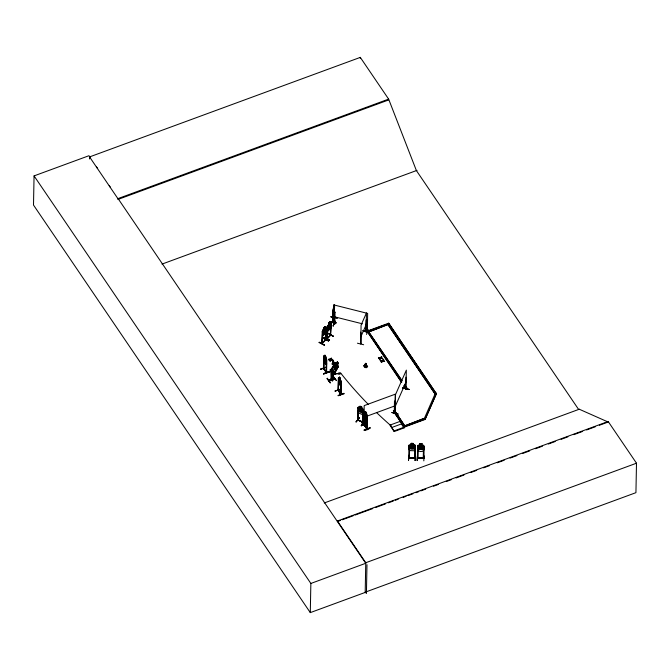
<?xml version="1.0" encoding="UTF-8"?>
<svg xmlns="http://www.w3.org/2000/svg" width="670" height="670" viewBox="0 0 670 670"><rect width="100%" height="100%" fill="white"/><g stroke="black" fill="none" stroke-linecap="round" stroke-linejoin="round"><path stroke-width="1" d="M90.115 157.425L88.951 155.716L34.061 175.9L33.5 205.054L310.294 612.615L365.192 592.431L365.761 562.733L337.429 521.009L608.167 421.489L636.5 463.205L635.931 492.668L365.2 592.188M89.52 158.966L89.562 156.914L360.301 57.386L388.634 99.11L416.397 170.59L578.629 409.462L579.265 409.228L608.159 422.033L608.167 421.489M89.562 156.914L117.895 198.63L117.878 199.476L388.617 99.956M310.294 612.615L310.855 583.453L34.061 175.9M319.305 342.194L324.573 345.092L319.096 342.412M320.595 369.346L326.424 367.194L320.603 369.17M322.287 342.739L321.843 343.141L322.438 343.375L322.463 331.541L321.851 343.593L322.438 342.898M322.044 343.266L322.069 343.693L325.838 339.858M322.379 331.072L322.136 343.626M323.149 338.317L328.635 340.997L323.367 338.099M324.9 326.608L325.453 330.678L323.627 333.652L323.015 333.141L323.066 330.461L323.635 327.881L324.95 326.633L323.635 327.881M326.349 364.807L326.541 359.07L323.87 355.778L323.761 368.877L323.434 368.508L323.886 356.7L323.945 368.734M323.635 368.81L323.644 367.889L323.727 368.827M323.937 355.753L324.104 361.549L323.861 359.606M323.736 374.002C341.725 367.462 311.399 378.282 329.414 371.44M323.978 368.776L323.97 368.266M324.925 328.074L324.849 326.692M326.324 371.766L326.583 372.662L326.809 360.008L324.942 355.234L324.908 356.675M324.942 355.234L324.883 356.792L324.288 355.753M325.436 333.3L325.587 340.192M325.126 355.812L325.695 357.144M325.561 340.184L325.788 332.957M325.519 340.201L325.88 328.091M326.064 331.198L326.123 327.278L325.821 339.908M325.712 356.666L326.324 359.288L326.382 372.738L326.257 372.177M327.102 327.086L326.834 338.794C335.477 329.406 328.342 338.266 327.421 338.576L327.63 326.843L327.102 327.086L327.63 326.843M326.508 360.56L326.349 372.688L323.459 368.492M330.729 322.446L327.32 326.298L327.128 338.827M327.37 330.628L326.843 338.3L327.27 337.94L327.396 338.559M327.421 326.307L327.705 331.131M327.337 378.282L327.01 378.642L330.285 382.872L327.303 378.299M328.141 333.518L333.409 336.415L328.35 333.3M328.652 324.54L328.627 323.074L329.883 321.801L330.444 325.88L328.61 328.853L328.007 328.342L328.627 323.074M328.451 340.963L323.35 338.09M329.573 321.533C334.983 324.213 341.038 322.823 329.565 321.567M328.627 380.2L334.447 378.064L328.476 380.217M329.816 323.334L329.841 321.893M329.556 340.059C324.322 339.204 320.461 334.405 329.54 340.092M329.397 371.389L329.556 371.867M331.064 322.538L330.478 335.452L330.427 328.501M330.436 335.444L331.047 323.392L330.519 323.644M330.611 334.958L330.871 323.292M331.047 326.391L331.164 322.505L330.653 322.479M331.725 371.599L331.215 371.783L331.407 379.48L331.566 373.182M331.29 379.429L331.315 371.75L331.441 379.429M332.806 321.315L332.655 322.27L333.928 317.153M331.625 376.8L331.658 374.723M333.007 310.126L332.647 322.161M333.585 310.788L334.02 304.641L333.116 309.691L332.873 322.303L333.199 309.666L334.372 305.051M331.901 380.476L332.772 380.594L331.901 380.476L332.06 372.939M332.538 372.947L332.102 373.056L332.211 380.786L332.697 380.602L332.898 373.249M332.111 380.778L332.102 373.056M333.191 326.055L335.184 321.215L333.158 325.804M332.295 380.828L332.404 373.491C336.851 374.882 324.783 364.22 333.677 374.714M333.551 313.376L333.995 305.244M332.446 376.029L332.689 372.947M333.853 306.567L334.271 305.135M333.995 306.073L334.02 318.091L333.936 311.207M333.995 313.694L334.02 317.789L332.622 321.734M333.962 311.893L334.079 306.106M334.171 317.136L334.163 317.563M333.149 376.389L336.424 380.61L333.191 376.138M334.154 323.836L334.573 305.101L367.646 313.418L367.353 332.178L366.741 331.625M334.313 323.677L334.908 323.392L334.229 323.25L334.69 324.02L334.163 323.409M334.372 323.258L334.774 323.987L335.067 312.17L334.439 312.187L335.067 312.17M334.816 378.801L328.97 380.937L334.833 378.826M337.245 318.049L330.854 316.801L337.312 317.781M338.342 389.848L338.342 390.761L338.467 378.584L338.04 390.375C338.409 388.449 339.087 393.499 341.181 394.521L341.39 381.892L338.869 377.637M338.174 395.442L343.995 393.324C338.283 396.406 334.087 396.489 344.137 393.759M338.308 390.71L338.451 377.662L338.878 377.704M339.464 378.676L339.522 377.118L338.978 381.096L340.343 384.287L340.854 383.851M339.707 377.696L340.276 379.027L340.293 378.55M337.429 521.009L337.42 521.562L340.36 520.481M340.368 380.007L340.486 378.55L339.456 377.143L340.486 378.55M340.67 393.759C334.523 385.92 342.697 394.22 340.611 394.203L340.904 381.171L340.46 379.982M340.896 394.571L341.089 382.444L340.963 394.622L338.048 389.957M360.284 58.24L360.301 57.386M356.097 422.041L359.455 417.67L356.105 421.798M362.813 421.866L358.349 420.031L363.224 422.603L357.78 420.082L358.115 407.327L357.721 420.057M358.626 408.507L358.006 408.415L358.626 408.507L358.341 420.333L357.822 420.123M358.467 419.763C357.931 421.137 358.953 419.286 357.847 419.487M360.787 332.957L360.736 343.878L360.72 332.144M360.854 343.685L360.795 343.425M361.733 408.507L362.637 409.404L362.587 412.084L361.649 412.812L359.932 412.033L359.036 410.467L359.087 407.787L360.016 407.728L359.983 406.221L361.817 407.05L361.792 408.482M366.172 331.675L362.922 330.57L369.178 332.203M366.934 423.432L361.247 425.576M361.716 407.117L361.691 408.549L362.972 409.135M361.767 424.587L365.359 420.609L361.691 424.587L365.066 420.224M358.073 407.368L358.768 407.109L363.617 409.831L363.316 422.594L362.688 422.343L362.872 421.732L363.349 422.36M363.701 365.803L365.401 365.041C361.498 365.15 365.946 369.748 367.587 366.741M362.972 410.677L362.772 422.41L363.09 410.534L363.592 410.76L363.09 410.534M363.952 412.544L364.581 412.502L363.952 412.544L363.668 424.227L364.405 424.185M360.795 343.651L361.071 325.109L366.482 312.882L366.055 331.868L365.962 324.213M364.581 425.132L364.53 413.105L364.078 424.906L364.622 425.182L364.581 412.151L364.405 425.274M365.803 331.809L366.013 326.047M370.041 427.787C368.299 430.885 357.546 431.354 370.058 427.837M366.13 319.917L365.761 331.75M364.212 430.165L370.058 427.996L364.237 429.972M364.606 425.199L364.078 424.37L367.227 429.06L367.445 416.405L364.865 412.176L365.527 413.189L365.585 411.64L366.549 413.063L366.967 415.685L367.026 429.135L367.152 416.966M367.018 320.201L367.579 320.344L367.018 320.201L366.775 332.069M366.23 364.781L367.637 366.666M366.658 332.01L366.766 331.407M365.209 426.472L362.219 421.907L365.209 426.472L361.909 422.234M388.139 324.841L435.048 393.918L436.178 393.499L388.692 323.2L367.034 331.156L401.657 382.52M367.21 428.993L367.026 428.222M368.726 331.952L388.131 324.456L368.726 331.952L401.615 380.376M367.386 416.43L367.018 421.296C363.266 414.655 362.847 413.331 367.085 421.271M366.976 564.659L366.423 593.57L365.418 592.104M380.233 358.115L378.642 358.241L378.416 357.671L380.426 357.83L381.49 356.541L381.724 357.127L380.878 358.14L382.712 358.592L380.686 358.425L379.63 359.698L379.396 359.103L380.233 358.115L378.416 357.671M379.63 359.698L379.396 359.103M382.143 360.929L380.552 361.063L380.334 360.485L382.335 360.653L383.408 359.354L383.642 359.949L382.788 360.963L384.63 361.406L382.595 361.247L381.54 362.512L381.305 361.926L382.143 360.929L380.334 360.485M378.416 357.914L380.426 357.83M380.686 358.425L382.712 358.592M380.878 358.14L381.733 356.884M381.724 357.127L381.49 356.541M381.54 362.512L381.305 361.926M380.326 360.728L382.335 360.653M382.495 358.257L380.878 357.897M382.595 361.247L384.63 361.406M382.788 360.963L383.642 359.706M383.642 359.949L383.408 359.354M384.404 361.08L382.796 360.72M436.178 393.499L388.692 323.2M404.094 427.234L400.124 421.38L390.258 425.006L390.25 425.668L394.22 431.522L404.085 427.896L404.169 426.773L394.337 412.293L395.467 411.874L405.3 426.723M394.337 412.084L393.382 410.442L396.447 414.956M394.278 413.172L394.463 401.338L394.982 401.137L394.429 413.172L394.287 412.745M394.22 431.522L390.258 425.006M394.68 412.804L394.831 412.569M394.982 401.137L394.831 413.022L394.178 412.988M405.861 389.245L406.347 370.125L395.526 394.571L395.149 413.365L395.409 412.469L394.94 413.206M395.392 412.971L395.568 401.238M395.467 411.874L404.722 425.869L424.127 418.382L404.722 425.877M398.114 414.135C393.014 412.343 386.665 411.589 398.131 414.077M400.107 422.05L400.124 421.38M405.568 389.278L405.995 377.16M404.563 384.337L407.486 389.019L406.355 389.438L404.018 385.618M406.003 388.826L409.027 389.303M408.566 460.265L408.834 455.248L408.516 460.29M408.75 457.593L415.124 457.577L415.241 458.23L415.392 445.466L414.722 444.93L409.739 444.754L408.968 445.282L408.893 449.143L409.604 450.592L414.621 450.776L415.316 449.319M409.378 458.012L409.328 457.367L408.725 457.995L408.968 445.232M409.445 458.02L409.613 446.187L409.018 446.329L409.613 446.187M411.12 444.805L411.146 443.364L413.29 443.448L413.256 444.88M411.187 444.905L411.221 443.414M413.181 444.981L413.214 443.49M414.579 457.577L414.655 458.255L414.822 446.371L415.408 446.396L414.822 446.371M415.174 460.34L415.383 455.483L415.492 460.575L415.132 460.315M417.268 460.399L417.494 455.742M417.661 445.542L417.586 449.453L418.298 450.902C423.356 453.247 425.994 448.984 423.406 445.248L418.432 445.064L417.661 445.6L417.435 458.33L417.569 457.669L418.08 458.121M418.306 446.496L417.712 446.647L418.306 446.496L418.055 458.347M419.881 445.223L419.839 443.682L421.983 443.758L419.839 443.682M421.874 445.29L421.983 443.758M423.942 458.113L423.365 457.878L423.231 458.54L423.515 446.689L424.102 446.706L423.934 458.54L423.817 457.895L418.021 457.711M424.219 418.767L425.324 419.052L424.219 418.767L435.257 393.508L436.363 393.784L425.324 419.052M423.817 460.876L424.068 455.793M394.236 430.852L424.696 419.588L424.127 418.382M435.048 393.918L387.553 323.978L388.684 323.56M435.257 393.508L436.354 394.119M331.508 369.371L330.595 370.912L330.293 369.396L330.536 369.857M330.494 369.321L330.469 370.845M330.787 369.765L330.595 370.912L331.089 370.92L335.151 362.537L330.787 370.477M330.821 369.698L330.871 370.87L335.41 362.931M333.174 373.215L333.216 374.798L332.889 374.421C333.359 371.507 332.337 375.267 333.727 374.79L337.772 366.415L333.493 374.404M333.442 373.575L333.501 374.756L338.166 366.808L337.378 364.823C339.682 361.498 336.725 364.664 337.638 366.071L336.022 369.053L334.841 369.622L333.928 368.291L334.137 366.297L335.754 363.316L336.533 363.492M364.413 423.758L363.676 423.809L364.321 423.566M411.146 443.364L413.29 443.448M414.722 444.93L415.316 445.542M415.124 460.558L415.383 455.483M418.088 457.736L417.427 457.878M423.406 445.248L424.01 445.852M423.515 446.689L424.102 446.706M357.73 419.629L358.349 419.906M365.41 367.034L365.853 363.333L366.8 366.398L365.41 367.034L364.564 366.44L365.544 363.4L364.539 365.988M357.437 343.199L363.642 344.74M329.498 322.036L335.896 323.024M335.955 322.789L329.556 321.751L335.946 322.823M334.204 308.56L333.56 311.935L333.643 307.63M405.593 389.236L405.802 388.349L405.794 388.91M365.669 363.308L364.823 365.602M364.874 366.817L365.594 363.534M321.901 343.501L325.888 339.389L325.319 340.05M330.545 335.377L330.838 334.632M330.687 334.916L330.251 334.891L330.695 334.489M394.898 413.248L395.225 394.203L364.187 405.61L363.919 424.378L363.81 423.976M324.196 330.528C324.665 329.933 321.893 329.682 323.911 331.089L323.057 333.635L324.171 331.139C324.732 332.747 326.014 330.888 324.431 330.578L325.268 328.124L324.263 330.402M329.154 325.721L330.251 323.317L329.422 325.779C331.039 326.039 329.699 327.982 329.163 326.34L328.04 328.836L328.903 326.29C327.262 325.268 328.895 324.849 329.238 325.511M325.612 333.007L326.047 331.131L325.645 333.024L322.622 335.98L325.645 333.024M330.545 328.174L331.089 326.357M330.637 328.225L327.613 331.181L330.637 328.225L331.039 326.324M330.913 316.776L337.261 317.957M334.255 306.383L334.372 305.956C335.335 305.813 332.831 317.949 333.124 313.485M334.204 317.253L332.931 322.211M335.812 371.046L334.59 372.202L332.303 368.852L335.193 362.545L335.863 362.42L338.09 365.77L338.107 366.808L335.779 371.096L338.124 366.783M334.648 372.11L332.353 368.835L335.243 362.545L330.586 370.527L331.206 369.287M333.652 308.108L334.045 306.692M324.263 337.387L329.54 340.26M324.364 345.301L319.113 342.362M364.421 423.716L363.768 424.16M404.169 427.133L394.245 412.569L394.772 412.377M394.278 412.954L394.287 412.527M324.104 361.549L326.374 364.89L326.734 363.827M341.315 385.711L340.955 386.774L338.685 383.433L338.442 381.49L338.71 383.416M364.564 366.44L365.544 363.475M364.447 418.8L364.765 420.718L367.085 424.043L367.445 422.971M367.085 424.043L367.52 419.152L364.589 414.923M362.922 330.812L367.403 331.784M333.149 325.98L335.184 321.215M366.666 331.709C367.143 330.678 368.09 332.655 366.758 331.834M367.361 331.583L367.353 332.178M395.375 412.553L394.915 412.871L396.364 415.015M395.082 412.469L395.158 412.938M409.002 389.563L402.796 387.788M331.231 371.833L332.019 372.034L331.809 371.624M360.845 336.767L366.255 324.548M395.3 406.229L406.121 381.783M425.333 418.716L436.363 393.784M322.823 330.243L322.144 343.199M327.379 326.332L327.789 325.411M333.158 373.734L334.966 374.111L333.601 374.346L333.208 373.718M334.632 374.002L339.112 373.751M365.175 426.422L361.901 422.259M327.278 378.508L330.226 382.846M358.601 412.938L358.04 411.179L358.601 412.938L362.947 414.847L363.483 413.641M362.947 414.847L363.509 413.725M332.353 364.396L332.638 363.869A5.201 3.065 -35.1 0 0 330.771 360.259L330.209 361.189L328.568 359.321L331.39 358.182L331.164 359.606L331.742 359.673A6.072 3.576 -35.1 0 1 333.35 363.818L332.353 364.396L332.295 363.375A5.201 3.065 -35.1 0 0 331.759 360.15M333.015 364.438L333.007 363.324M337.337 361.8L338.308 363.224L337.337 361.8L336.524 363.391M337.395 361.8L336.474 363.492L335.796 362.495L335.209 362.612M333.199 374.312C333.694 372.026 334.774 374.421 333.828 373.165M333.828 373.491L331.357 370.1L333.828 373.491L337.772 366.415M330.268 370.543L333.442 374.714L334.154 373.651M326.566 372.595L323.644 367.889M326.055 372.252L326.575 372.168L323.761 368.567M364.053 424.855L366.934 429.06M366.925 428.624L367.001 428.231M331.189 359.606L330.821 359.112L331.39 358.182M332.672 363.944L332.01 363.902M321.893 343.107L322.429 343.325M326.885 338.325L327.136 337.99M330.302 334.883L330.293 335.302M365.678 363.567L366.783 365.954M414.663 457.803L415.249 457.803M358.735 407.159L358.14 407.419M359.983 406.221L361.817 407.05M363.04 409.052L363.617 409.831M356.088 421.79L359.463 417.678M380.418 358.073L381.49 356.783M382.335 360.896L383.399 359.597M379.63 359.455L380.686 358.182M381.548 362.269L382.603 361.004M379.387 359.346L380.225 358.358M381.305 362.168L382.143 361.172M324.866 328.04L326.181 327.303M322.647 331.642L322.111 331.893M322.287 342.856L325.453 339.941M327.27 338.057L330.444 335.142M333.409 336.415L328.334 333.283M365.862 418.415C364.589 418.591 365.502 420.517 366.055 419.01L366.884 421.631L366.465 419.814M339.958 372.813L340.737 373.625L339.983 374.103M332.019 371.959L331.483 372.177M326.273 361.967L325.762 362.403L324.858 361.071L324.447 356.532L324.942 356.767M408.734 457.828L415.249 458.062M417.427 458.138L423.942 458.372M328.174 333.442L333.467 336.332M411.187 444.855L410.115 445.29L410.065 447.97L411.112 449.16L413.105 449.227L414.194 448.121L414.244 445.441L413.189 444.922M419.881 445.165L418.809 445.609L418.75 448.289L419.797 449.469L421.798 449.545L422.887 448.431L422.938 445.759L421.882 445.24M328.92 359.815L331.734 358.668M339.045 373.391L334.707 373.684M365.611 414.403L366.54 415.844M364.765 420.718L367.143 424.018M393.382 410.685L395.694 413.457M394.839 412.594L394.345 412.72M117.895 198.63L388.634 99.11M162.006 264.097L417.033 170.356M386.582 324.339L368.157 331.106L402.209 380.878M324.154 357.093L323.685 356.775M325.846 356.683L324.875 355.259M326.374 364.89L324.129 361.532M320.461 369.187L326.441 367.043M323.602 373.768L329.414 371.599L323.61 373.801M333.149 374.287L330.302 370.527M328.618 380.376L334.422 378.223M329.137 381.171L334.95 379.027M338.735 378.977L338.266 378.659M341.055 380.979L341.281 385.786M341.156 382.913L341.089 382.444M341.03 388.927L335.042 391.071L341.022 389.17M340.997 389.094L335.05 391.054M406.363 389.069L407.494 388.659M365.552 413.072L365.519 411.665L367.185 415.467M364.798 413.491L364.329 413.172M366.875 416.204L394.998 405.861M435.056 393.55L436.187 393.131M367.085 423.44L361.264 425.827M361.239 425.743L367.06 423.608M392.017 427.401L401.874 423.775M404.169 426.773L424.696 419.227M324.247 502.977L579.265 409.228M342.32 519.753L353.115 515.791M355.075 515.071L372.729 508.58M375.677 507.5L385.484 503.89M388.424 502.81L393.332 501.009M395.292 500.281L398.24 499.2M403.139 497.4L406.087 496.319M408.047 495.599L412.954 493.79M415.894 492.71L418.834 491.629M420.802 490.909L425.701 489.108M433.549 486.219L438.456 484.418M446.304 481.537L451.203 479.728M456.111 477.928L463.958 475.047M470.826 472.518L476.713 470.357M483.581 467.828L489.46 465.667M497.307 462.786L504.175 460.256M510.063 458.096L516.93 455.575M522.818 453.406L529.685 450.885M535.565 448.724L542.432 446.195M548.32 444.034L555.187 441.505M561.075 439.344L567.934 436.823M573.822 434.654L582.649 431.413M586.577 429.972L595.404 426.723M599.332 425.283L608.159 422.033M365.761 562.733L636.5 463.205M310.855 583.453L365.753 563.277L118.515 199.25M357.839 419.906L363.366 422.401M409.32 457.61L414.529 457.727M415.107 458.246L408.792 457.995M418.013 457.928L423.222 458.046M423.8 458.565L417.552 458.339M327.069 338.467L327.446 338.459M364.514 412.176L364.941 412.218M331.533 369.773L331.39 369.287M364.396 424.788L366.9 428.272M330.578 369.882L330.318 369.497M330.821 359.112L331.399 359.187A6.072 3.576 -35.1 0 1 333.384 362.16M334.347 308.878L334.171 310.838M334.774 323.987L334.271 323.886M402.804 387.938L405.484 388.592M407.243 389.036L409.035 389.471M402.796 388.031L405.794 388.767M334.355 316.768L362.411 323.819M365.418 324.573L367.42 325.076M365.929 365.359L366.465 365.577M358.76 407.218L359.983 407.77M365.05 415.727L365.552 415.953M365.585 413.164L365.091 412.938L364.999 418.398L366.398 421.581L366.909 421.145L366.473 417.276M368.466 329.791L366.473 334.389M325.687 327.22L322.337 331.097M323.669 329.347L322.806 330.209M330.528 370.368L333.501 374.756M328.568 359.321L330.209 361.189M334.966 374.111L334.489 373.475L334.899 374.254M365.544 416.43L366.465 417.753M404.554 384.697L407.486 389.019M367.034 331.156L401.665 382.16M404.01 385.979L406.355 389.438M424.118 418.75L424.696 419.588M401.807 424.554L404.085 427.896M365.527 416.321L366.431 417.653M96.488 166.813L97.653 168.522M109.243 185.59L110.399 187.298M366.867 418.147L366.406 418.8L365.041 415.609M327.295 330.092L327.672 331.206M322.714 335.93L322.362 334.925L322.68 336.013M365.904 363.467L366.8 366.398M365.862 363.534L366.515 366.791M333.057 313.476L333.149 314.481M365.778 363.567L366.004 367.026M391.272 426.019A436.438 348.819 5.8 0 1 376.481 412.477M368.358 404.446A436.438 348.819 5.8 0 1 340.636 373.014M323.694 329.824L323.644 332.504L324.824 331.315L324.875 328.643L323.694 329.824M323.937 327.94L323.928 328.417L324.699 327.178L323.937 327.94M324.933 357.244L324.883 359.924L325.788 361.256L325.838 358.576L324.933 357.244M328.685 325.025L328.635 327.705L329.808 326.516L329.866 323.836L328.685 325.025M328.928 323.141L328.92 323.618L329.682 322.379L328.928 323.141M339.514 379.128L339.464 381.808L340.368 383.139L340.419 380.459L339.514 379.128M360.008 408.206L359.958 410.886L361.666 411.665L361.716 408.985L360.008 408.206M360.343 406.673L361.44 407.653L360.343 406.673M365.577 413.65L365.493 419.11L366.415 420.433L366.482 414.973L365.577 413.65M365.745 414.998L366.322 416.321L365.745 414.998M365.77 412.209L366.339 413.541L365.77 412.209M366.055 416.246L366.716 418.918L365.904 416.288C365.41 417.804 364.413 415.861 365.711 415.702L365.133 413.147L365.929 415.668C366.457 414.253 367.302 416.112 366.113 416.279M411.179 445.332L411.129 448.012L413.13 448.079L413.181 445.408L411.179 445.332M411.573 443.674L411.564 444.151L412.846 444.193L412.854 443.716L411.573 443.674M419.872 445.642L419.822 448.322L421.815 448.397L421.874 445.718L419.872 445.642M420.266 443.984L420.257 444.461L421.539 444.512L421.547 444.034L420.266 443.984M417.502 455.583L417.209 460.608L417.51 455.567M335.151 369.128L335.444 369.656L335.821 366.817C338.074 366.691 337.596 364.421 335.812 366.138L335.812 363.5L335.427 366.214L333.777 367.11L334.079 367.637L335.444 366.867L335.151 369.128M338.643 373.215C338.894 376.297 340.31 371.691 338.643 373.215M324.489 356.741L325.067 359.296C323.778 359.43 324.741 361.406 325.26 359.891L326.072 362.52L325.469 359.874C326.667 359.715 325.813 357.872 325.285 359.271L324.54 356.792M339.07 378.625L339.648 381.18C338.375 381.364 339.322 383.282 339.841 381.774L340.653 384.404L340.05 381.758C341.206 381.465 340.394 379.781 339.866 381.155L339.121 378.676M359.279 407.955L360.41 410.132C357.889 410.844 359.983 412.519 360.77 410.601L362.336 412.72L361.163 410.467C363.55 409.73 361.532 408.164 360.812 409.981L359.279 407.955M410.383 445.366L411.707 447.066L410.258 448.716L412.134 447.393L413.959 448.85L412.594 447.091C415.291 445.533 413.038 444.604 412.176 446.748L410.383 445.366M419.077 445.684L420.4 447.384L418.951 449.034L420.827 447.702L422.653 449.168L421.288 447.401L422.653 445.81L420.869 447.066L419.077 445.684M331.097 379.027L331.583 378.885L331.181 379.036M336.24 364.028L334.623 367.009L335.528 368.341L337.152 365.359L336.24 364.028M337.412 362.403L337.714 363.785L337.412 362.403"/></g></svg>
